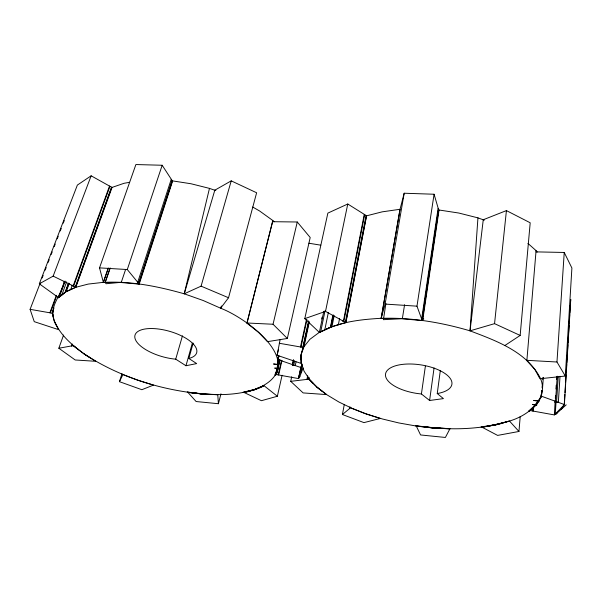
<?xml version="1.0" encoding="UTF-8"?>
<svg xmlns="http://www.w3.org/2000/svg" width="602" height="602" viewBox="0 0 602 602"><rect width="100%" height="100%" fill="white"/><g stroke="black" fill="none" stroke-linecap="round" stroke-linejoin="round"><path stroke-width="0.9" d="M565.316 376.039L556.97 362.005L526.584 360.305L534.915 369.553L539.949 378.756L565.316 376.039L571.9 268.025L564.24 252.464L535.983 251.877M564.24 404.8L564.864 394.483M564.977 392.602L565.489 384.159M565.602 382.285L566.061 374.775M566.173 372.901L566.685 364.458M566.798 362.577L567.25 355.075M567.362 353.201L567.874 344.758M567.987 342.877L568.446 335.374M568.612 332.56L569.071 325.05M569.183 323.176L569.695 314.733M569.808 312.859L570.26 305.349M570.38 303.476L570.749 299.427L564.383 404.552M560.018 376.295L558.347 402.354L555.097 402.098M556.97 362.005L564.24 252.464M554.344 414.921L564.458 404.574L541.491 396.221L537.18 403.904L530.287 410.564L554.344 414.921L555.217 400.225M555.337 398.343L555.526 395.529M555.962 388.967L556.203 385.212M556.579 379.584L556.76 376.769M557.204 376.205L555.556 401.338L554.931 402.369M556.052 401.873L555.262 413.973L555.842 414.184L566.234 404.822M558.204 376.875L556.557 402.211L556.654 401.737M502.602 422.928L489.411 425.862L495.965 424.749L509.33 421.076C527.179 415.997 548.994 399.758 540.634 378.726C527.194 351.816 496.364 340.86 470.027 330.837L477.943 217.871L458.829 213.04L438.677 209.947L434.08 194.235L404.183 193.234L400.006 209.406L381.164 318.285M541.017 397.094L541.221 394.302M541.333 396.026L541.747 390.427M541.484 396.251L541.905 390.63M542.109 387.869L542.251 385.972M542.726 379.478L542.869 377.582M542.575 387.635L543.335 377.356M532.702 410.948L532.92 408.141M533.206 411.038L533.5 407.306M526.885 360.32L536.073 250.628L527.939 243.389M503.513 422.792C497.275 425.23 486.83 425.983 482.398 427.397L497.606 435.404L518.954 431.468L520.218 416.531M504.747 345.601L520.158 335.434L530.196 222.778L506.425 210.595L483.255 219.745L470.027 330.837C441.936 322.589 412.769 317.532 383.421 318.3L381.239 318.277C362.163 319.421 342.47 321.385 325.035 329.783M470.027 330.837L494.551 323.65L506.425 210.595M52.555 313.281L53.435 317.389M221.431 305.974L220.874 308.322C247.43 318.39 309.037 364.142 259.545 387.522M437.248 393.542A33.577 14.41 8.8 0 0 438.196 369.786A33.577 14.41 8.8 0 0 386.687 371.193A33.577 14.41 8.8 0 0 421.415 393.971L429.602 400.488L443.426 398.614L437.248 393.542L440.34 370.388M429.602 400.488L434.072 367.927M421.415 393.971L425.381 366.151M438.098 208.42L421.648 318.947L423.793 319L423.131 318.405M404.183 193.234L385.092 304.078L381.104 318.488L401.451 318.714L422.544 320.61L422.032 320.008L438.429 209.594M422.303 320.324L438.677 209.947M422.694 320.362L439.046 209.97M422.032 320.008L416.975 306.17L434.08 194.235M404.582 304.71L402.362 318.548L383.421 319.692L385.912 303.416M84.325 353.991C72.112 345.187 59.937 334.9 54.195 320.573C48.453 306.019 62.081 294.935 64.376 281.239M381.239 318.277L400.037 209.285L382.157 211.851L366.445 215.855L345.751 322.634M308.939 321.792L303.408 347.407L300.819 355.188L301.105 363.412L277.116 355.278L280.126 339.626M349.657 408.645L349.995 406.809M342.418 414.522L350.552 407.787L364.722 413.469L380.283 418.458L363.962 422.619L342.418 414.522L344.306 404.356M345.894 322.597L366.58 215.802L347.768 204.01L327.864 213.108L304.785 318.639L319.369 332.409L331.431 326.841L345.894 322.597L325.516 311.385L304.785 318.639M343.388 321.295L364.255 214.447M343.81 321.528L364.646 214.688M345.337 322.379L366.061 215.584M338.339 324.809L339.603 318.405M330.423 327.24L332.838 315.313M333.154 315.17L330.739 327.097L319.579 332.364M331.092 326.991L333.5 315.064M331.965 326.683L334.185 315.659M324.771 329.911L328.361 312.423M320.685 331.792L325.065 310.715M325.516 311.385L347.768 204.01M291.707 376.769L290.706 381.344L308.743 379.185L309.127 377.356M321.686 319L322.07 317.171M319.369 332.409L323.793 311.332M306.922 379.403L307.69 375.738M307.313 379.358L307.893 376.611M301.459 367.732L302.242 364.075M301.467 367.988L302.053 365.256M279.29 343.268L302.851 347.377L308.585 320.851M302.053 351.478L308.758 322.085M433.553 427.947L415.546 425.915L398.727 422.928L382.375 418.969L366.761 414.108L352.17 408.419L338.866 401.993L327.134 394.927L317.246 387.327L309.458 379.335L304.025 371.103L301.181 362.78L301.12 354.57L303.995 346.677L309.33 321.942M277.033 369.861L275.972 374.482L298.464 378.575L301.015 366.693M301.105 366.603L298.743 377.582L299.344 377.793L303.152 367.98M300.496 346.97L306.463 319.534M301.008 347.053L306.967 319.624M294.671 360.891L293.671 365.452L293.498 364.962M296.041 361.915L295.243 365.572L292.384 365.361L293.588 359.883M293.37 360.004L292.384 365.64M277.364 396.251L264.037 385.716C258.755 388.997 248.709 391.33 244.427 392.662L261.434 400.699L277.364 396.251L282.09 375.242M278.673 374.918L281.977 360.357M287.335 338.467L273.052 324.252L246.737 322.988L258.506 332.304L267.506 341.65L287.335 338.467L310.196 237.504L297.268 221.995L272.578 221.694L246.993 322.996L272.849 220.528L259.597 210.978L252.682 207.028M277.778 364.767L276.596 369.952L277.387 370.222M275.972 374.482C278.801 369.756 278.101 364.601 278.914 359.544M275.836 374.414L276.875 369.869M279.223 359.74L278.177 364.323L273.496 363.984L278.606 364.925M278.222 364.85L279.471 359.356M276.13 374.233L277.371 368.778M277.161 370.892L279.478 361.057M276.491 374.519L279.81 359.958M279.99 359.612L278.004 368.364L274.67 368.115L278.636 368.845M278.207 374.835L281.51 360.274M277.116 355.278L278.372 349.815M277.665 359.334L278.5 355.684M278.079 363.179L277.906 359.575L278.734 355.88M277.951 360.44L278.997 355.88M273.052 324.252L297.268 221.995M221.363 306.508L220.874 308.322L203.198 300.518L184.235 293.806L209.466 188.381L191 183.753L172.33 180.856L162.179 165.257L135.894 164.542L99.518 267.875L103.424 282.556L120.611 282.488L139.265 284.114L127.293 269.538L99.518 267.875M218.413 403.716L217.766 394.731L203.017 394.114L187.937 392.421L196.124 401.534L218.413 403.716L220.964 393.791M220.942 307.788L228.534 297.749L256.625 192.768L231.221 180.856L214.809 190.202L184.235 293.806C158.582 286.537 132.064 281.111 105.267 282.323L103.341 282.233L108.33 268.191M185.965 365.738L196.658 363.585L188.84 358.461A32.064 13.176 15.9 0 0 177.44 334.042A32.064 13.176 15.9 0 0 134.795 336.315A32.064 13.176 15.9 0 0 175.716 359.161L185.965 365.738L192.309 343.23M188.84 358.461L193.159 343.102M298.464 378.575L301.534 367.754L277.906 359.575M184.235 293.806L201.083 286.153L231.221 180.856M175.716 359.161L182.451 335.841M300.827 355.421L300.977 359.748M119.452 381.676L122.906 374.572L137.805 380.216L153.465 385.107L141.846 389.705L119.452 381.676L121.995 373.661M138.52 283.504L171.976 180.51M138.911 283.828L172.33 180.856M139.258 283.858L172.654 180.878M171.224 179.343L137.662 282.436L139.483 282.451L138.633 281.864M127.293 269.538L162.179 165.257M125.479 269.839L121.295 282.308L105.975 283.745L105.267 282.323L110.158 268.168M105.177 282.225L110.068 268.063M103.363 282.346L108.24 268.086M71.585 345.992L72.202 344.231M71.894 345.939L72.511 344.178M58.83 348.242L73.263 345.616L83.595 353.592L95.733 361.298L75.197 359.981L58.83 348.242L63.571 335.058M75.325 287.034L111.528 187.177L91.143 175.807L77.372 185.07L39.326 283.813L58.492 297.629L65.859 291.774L75.905 287.237L53.157 276.13L39.326 283.813M61.953 294.875L65.37 292.068L75.453 287.372L84.415 262.645M85.055 260.877L99.465 221.13M100.105 219.361L111.31 188.449M75.799 287.282L112.07 187.395L111.528 187.177M275.498 374.986L278.011 368.048L277.597 360.094L277.59 367.942L274.866 374.933L275.851 375.016M73.143 285.958L109.519 186.056M73.61 286.191L109.955 186.296M70.652 289.607L72.255 285.213M65.212 292.203L68.447 283.384M68.651 283.233L65.355 292.136L58.642 297.584M65.648 291.94L68.891 283.121M66.228 291.601L69.147 283.662M299.344 377.793L299.849 376.408M301.241 372.646L301.444 367.205M59.289 296.982L65.159 281.111M61.788 295.003L66.641 281.849M49.861 312.792L56.37 295.311M50.335 312.874L56.505 296.267M40.153 283.211L30.1 309.33L52.05 313.175L53.999 307.931M52.667 312.438L53.315 310.692M30.1 309.33L34.254 321.664L58.642 329.678L54.248 321.205L52.54 313.198L53.187 311.452M58.507 297.599L64.376 281.751M53.157 276.13L91.143 175.807M42.163 277.989L43.171 275.377M45.18 270.155L46.181 267.544M48.198 262.322L49.198 259.71M51.208 254.488L52.216 251.869M54.225 246.647L55.233 244.036M57.243 238.813L58.243 236.202M60.26 230.98L61.261 228.369M63.27 223.146L64.279 220.535M564.684 404.04L561.169 409.27M303.995 346.677L309.895 339.317L318.827 332.718L324.448 330.062M538.218 401.256L533.733 406.222L534.493 406.5M529.421 411.038L536.532 404.416L541.032 396.838L536.104 404.311L528.714 410.978L529.82 411.076M555.842 414.184L557.279 412.867M58.183 297.96L61.592 295.168M259.131 387.703L254.601 389.66L249.544 390.954L254.488 389.697L263.721 385.731L254.187 389.524L243.02 392.271L243.915 392.587M111.626 187.561L124.057 183.294L129.505 182.316M308.743 379.185L316.622 386.935L326.45 394.581L303.137 392.918L290.706 381.344M503.189 422.77L509.548 421.122L518.954 431.468M254.947 389.494L243.592 392.474M75.453 287.372L88.238 284.076L103.431 282.338M248.995 391.097C231.717 395.544 213.514 395.183 195.891 393.241L202.573 394.009M496.62 424.568C478.665 428.263 460.244 429.512 441.951 428.383M481.502 427.209L488.681 425.983M52.05 313.175L52.54 313.198M441.018 428.331L425.147 427.029L432.808 427.902M302.851 347.377L303.408 347.407M385.092 304.078L416.975 306.17M538.956 400.834L533.643 400.42L539.106 401.421M536.337 404.725L532.552 404.424L536.788 405.199M203.476 394.054L187.576 392.301M194.958 393.136C155.82 388.516 117.307 375.656 84.235 354.036L83.941 353.81M425.147 427.029L449.581 428.692L432.695 427.736L415.696 425.712L416.102 426.118M308.954 243.238L320.761 245.172M72.15 285.664L73.263 285.995M342.387 321.001L343.509 321.333M209.466 188.381L215.855 190.608L214.809 190.202M477.943 217.871L484.279 220.166M481.833 427.315L480.975 426.999L495.709 424.583L509.157 421.122M201.083 286.153L228.534 297.749M494.551 323.65L520.158 335.434M90.308 357.851L84.506 354.209M187.779 392.451L187.222 392.037L202.641 393.851L217.412 394.641M322.032 391.149L316.9 387.154M78.659 349.785L73.369 345.698M272.849 220.528L274.211 221.784M313.032 383.181L309.172 379.155M536.073 250.628L537.195 252.072M56.671 325.878L54.376 321.445M449.897 428.865L445.39 437.458L420.572 434.953L416.313 426.088L432.981 427.992L449.897 428.865"/></g></svg>
